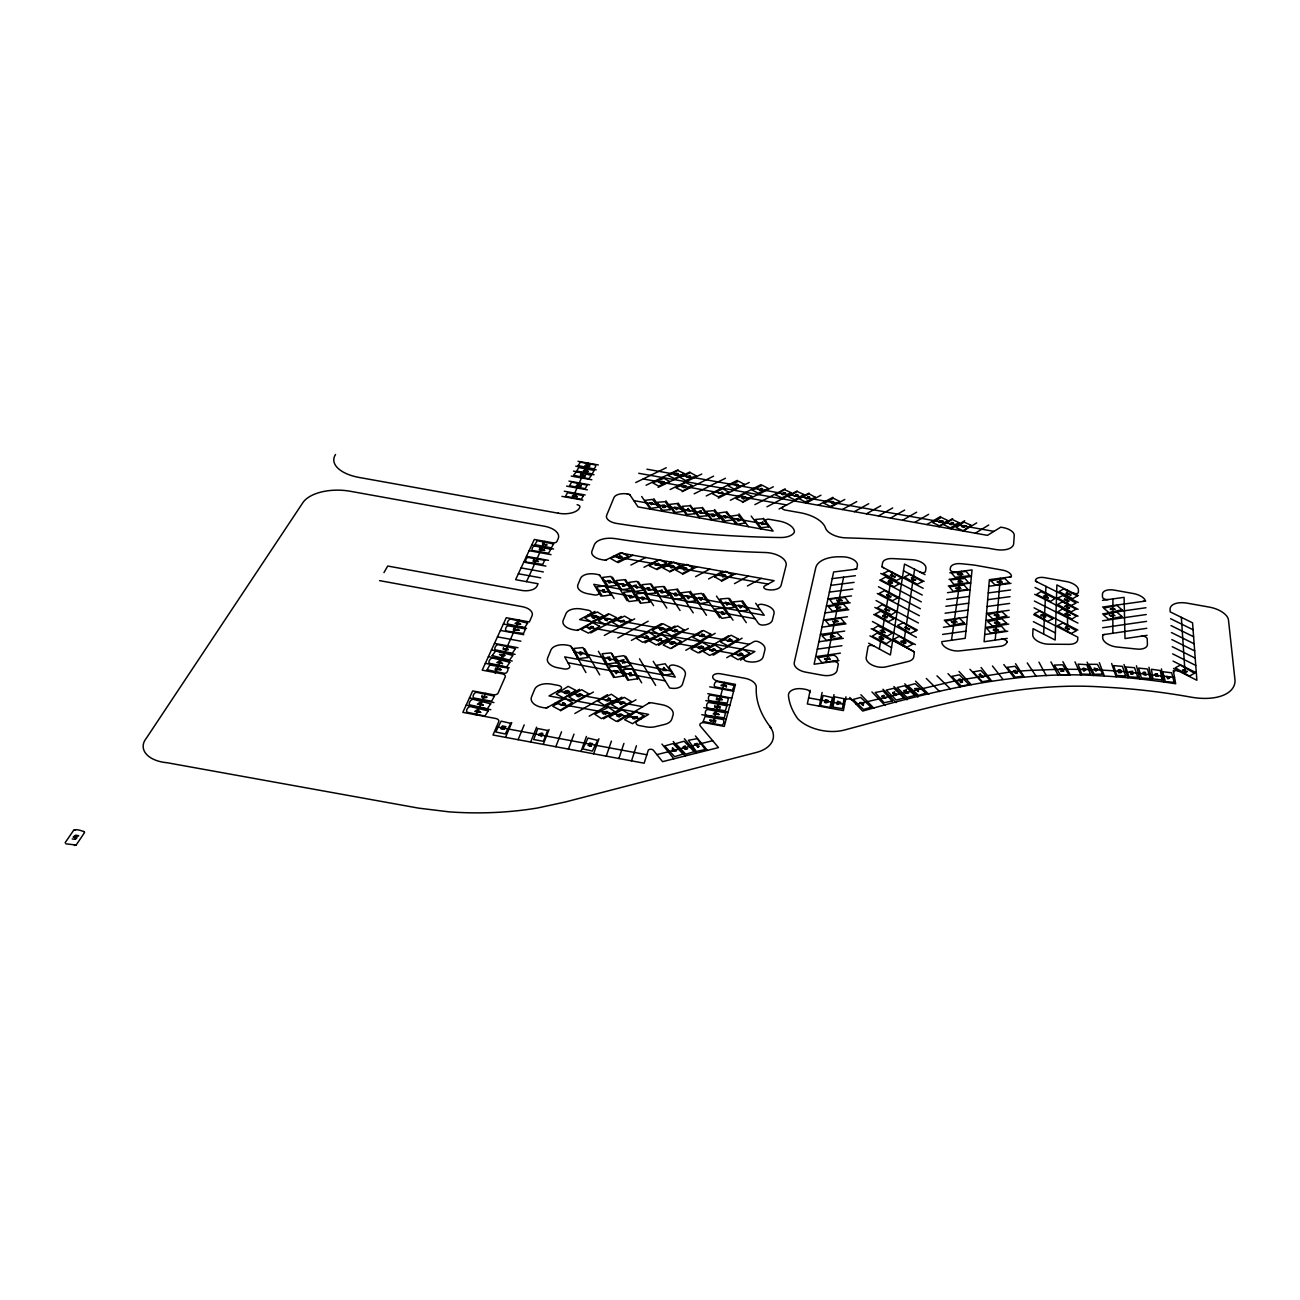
<?xml version="1.0" encoding="UTF-8"?>
<svg xmlns="http://www.w3.org/2000/svg" width="1300" height="1300" viewBox="0 0 1300 1300"><rect width="100%" height="100%" fill="white"/><g stroke="black" fill="none" stroke-linecap="round" stroke-linejoin="round"><path stroke-width="1.5" d="M764.059 524.046L761.8 524.55M1112.849 633.279L1112.93 598.894M724.717 613.925L722.183 614.477M625.219 585.666L622.635 586.121M722.199 699.514L720.769 698.36L721.273 699.059M632.775 597.464L630.142 597.903M624.52 620.604L623.204 620.084M580.694 485.42L581.409 485.582M519.122 630.094L517.822 629.07M1043.624 634.108L1045.964 586.381M1156.464 675.48L1156.626 674.911A12.87 6.776 15.6 0 1 1157.634 674.196L1154.936 674.131M721.809 685.847C717.957 684.97 728.195 683.524 726.245 687.212M1155.44 675.642L1157.13 674.196L1155.668 673.985M827.06 702.163L826.345 700.96M995.215 640.136L1000.22 578.256M665.226 506.058L665.113 507.39L662.919 507.569M546.65 544.31L547.089 545.009L545.626 545.171M727.35 517.221L725.514 516.847A11.651 5.915 7.8 0 1 725.79 515.84L723.401 515.759L723.759 516.506M675.87 595.514L677.398 595.254M828.165 700.472L825.142 699.936L826.898 700.229M709.832 720.249L711.165 721.533L710.726 720.753M501.069 669.727L499.915 668.541M717.503 699.286L722.036 699.887M951.47 640.283L961.399 571.285M903.305 645.921L914.615 569.254M906.279 690.089L906.197 690.544A13.098 7.394 11.8 0 0 906.133 691.844L908.635 692.884L906.084 693.16M879.32 648.976L892.288 572.276M717.454 705.965L715.049 706.924M845.943 696.8L843.408 710.596L807.332 703.966L810.209 690.235M831.366 708.386L834.015 694.606M826.345 662.48L843.619 577.086M819.341 706.176L822.12 692.429M649.74 503.198L651.284 503.035M889.59 610.074L889.346 611.163L885.316 609.375M1070.696 595.254L1070.924 594.23M663.796 592.361L661.164 592.767M714.594 720.688L709.962 720.005M715.341 722.296L715.796 720.379L714.236 719.891M537.729 560.966L538.541 561.372M502.401 728.52L503.067 727.773A14.056 8.482 3.3 0 1 504.806 727.041L505.716 726.684M1063.644 670.995L1061.694 670.183A12.821 6.89 14.2 0 1 1062.197 669.224L1062.474 668.72M712.839 724.262L724.36 682.354M589.81 743.6L590.281 745.03M611.569 582.221L609.651 581.669A12.431 6.711 5.8 0 1 610.171 580.694L607.587 580.531L607.815 581.376M964.064 527.085L962.877 525.883M1133.389 672.587L1132.934 674.05L1130.496 673.855L1132.755 673.465M534.186 561.064L538.298 561.665M1069.64 607.344L1069.315 608.351L1065.48 606.418M1121.234 671.255L1120.779 672.717L1118.341 672.523L1120.6 672.133M763.913 524.014L762.401 524.111M677.479 595.433L674.863 595.725M514.508 629.801L518.944 630.386M513.89 628.355L513.321 630.094L514.832 630.419M631.524 760.858L636.431 745.745M618.881 758.501L623.919 743.421M606.255 756.145L611.423 741.081M593.629 753.789L598.942 738.758M588.169 745.485L591.37 746.119L589.517 745.875M581.019 751.433L586.446 736.45M568.409 749.092L573.983 734.126M541.158 733.558L540.637 734.971L538.866 734.646M625.056 585.504L623.399 585.65M650.796 589.729L648.928 589.062A12.447 6.744 6.6 0 1 649.512 588.12L646.929 587.876L647.091 588.721M486.541 696.849C489.369 697.19 480.22 699.53 482.056 695.37M632.564 597.415L630.727 596.684A12.545 6.841 6.2 0 1 631.329 595.709L628.729 595.481L628.891 596.326M724.587 613.909L723.044 614.136M555.815 746.736L561.519 731.803M1158.414 676.049L1155.619 675.967M577.346 485.469L581.067 486.184M543.238 744.396L549.071 729.495M530.66 742.04L536.624 727.171M496.324 669.354L500.971 669.906M518.099 739.7L524.192 724.864M539.24 549.916L539.809 548.551M505.538 737.36L511.761 722.54M894.806 577.168L895.229 576.176M1064.196 599.934L1064.619 598.959M495.235 673.416L519.09 620.067M572.406 498.257L588.169 463.141M476.06 714.821L485.696 693.339M526.549 581.653L544.911 541.369M585.942 465.53L589.582 466.294M501.101 728.488L504.205 727.009L502.824 726.716M1144.634 674.619L1146.194 674.668M909.139 629.72L909.708 628.68M480.366 702.991L479.814 703.983L482.089 704.486M623.854 659.88L623.594 660.303A13.162 7.54 6.1 0 0 623.025 661.538L625.235 662.691L622.57 662.886M880.929 638.398L883.334 638.609M383.955 572.617L387.725 566.036L521.511 590.395A12.87 6.971 4.1 0 0 537.046 585.991L538.054 583.749L515.613 579.67L534.316 539.467L552.435 542.734A3.721 1.95 4.7 0 0 556.871 541.531L558.188 538.606A18.558 9.669 4.5 0 0 544.359 526.224L350.252 491.27A37.749 19.142 1.3 0 0 302.884 502.645L146.331 738.238A30.371 17.81 -3.8 0 0 167.001 762.71L418.454 808.113L448.923 811.834A224.299 129.789 2.6 0 0 537.778 807.95L565.663 801.905L756.308 752.456A34.84 20.767 8.4 0 0 769.616 726.115L771.03 727.919A135.102 77.35 11.3 0 1 756.291 687.375A13.471 7.768 8.3 0 0 744.884 678.259L720.363 673.758A6.711 3.851 7.8 0 0 712.725 676.293A6.711 3.851 7.8 0 0 718.266 681.233L735.459 684.385L724.262 726.391L704.649 722.751A4.176 2.486 7.6 0 0 700.602 723.434A4.176 2.486 7.6 0 0 700.342 726.05L718.494 747.581L662.561 761.654L653.494 750.376A2.844 1.739 6.4 0 0 650.569 749.255A2.844 1.739 6.4 0 0 648.196 750.474L644.166 763.214L492.993 735.02L498.729 721.679A4.274 2.551 3 0 0 495.641 718.461L462.832 712.367L472.664 690.934L492.993 694.688A4.192 2.454 3.1 0 0 498.095 693.095L505.229 676.861A4.144 2.405 3.3 0 0 502.223 673.839L482.202 670.15L506.253 617.727L529.36 621.952L531.992 615.94A13.179 7.28 3.9 0 0 522.324 606.694L379.567 580.629M711.084 514.459L713.31 513.939M661.976 505.44L664.332 504.936M84.581 832.536L76.245 844.903M65.114 842.758L73.547 830.424C76.326 827.824 86.889 833.072 83.866 831.48M502.19 656.451L502.743 655.541L500.565 655.021M581.474 475.296L585.13 476.157M581.181 474.142L580.369 475.426L581.604 475.865M684.889 748.654L682.955 747.126L685.344 746.005M663.666 592.329L662.188 592.54M1070.079 615.241L1069.543 614.705M762.872 522.145L762.564 522.567A11.668 5.931 8.4 0 0 762.092 523.413L762.255 523.949M606.092 618.621L609.96 618.995M1146.21 674.863L1143.464 674.554M730.697 641.111L728 641.339M647.091 637.91L643.24 637.293M622.976 621.79L619.222 621.238M723.694 686.173L726.261 685.896M73.596 830.359L75.368 829.855M484.461 696.394L481.91 696.767M501.621 726.798L502.466 725.92L505.749 726.635M1187.306 671.434L1186.136 672.116L1183.764 670.247M544.765 544.001L542.766 544.375M883.529 697.613L881.741 696.183L884.016 695.321M1158.17 676.049L1156.626 675.789M505.749 648.619L503.376 648.976M714.87 705.477C713.017 709.183 720.622 706.062 718.949 707.85L719.989 708.24L720.233 706.696L717.503 705.673M504.384 729.089L501.085 728.894M1069.331 629.021L1067.901 629.541M672.441 644.101L671.385 642.558M629.85 675.155L628.664 673.546L631.329 672.88M760.126 489.743L760.451 488.914M1015.089 672.457L1013.383 671.06L1015.609 670.361M703.04 635.212L702.244 635.538A12.74 7.069 7.3 0 1 700.212 635.7L699.205 635.765L702.829 636.626M713.749 649.789L712.806 650.081M685.717 748.02L683.589 747.175M500.077 669.467L497.965 669.273A13.406 7.703 3.5 0 1 496.6 668.314L495.901 667.794L495.073 669.614L496.567 670.069M722.264 613.795L720.704 612.528L723.011 611.747M884.406 609.44L885.804 608.367M1066.097 613.762L1069.835 615.404M700.424 648.489L699.416 646.847M685.116 487.354L683.784 487.598M542.587 543.156L542.62 544.651L545.074 544.749M486.379 697.044L485.501 697.222M674.992 595.124L673.676 593.775L676.081 593.141M797.176 496.243L793.91 495.804M676 630.5L675.041 630.776A12.724 7.053 6.8 0 1 673.01 630.776L671.986 630.76L675.431 631.865M710.872 720.541L712.985 720.753A13.65 8.125 7.6 0 1 714.48 721.744M721.029 699.4L719.144 699.205A13.309 7.735 8 0 1 717.519 698.246L716.722 697.742L716.365 699.628L717.941 699.952M603.281 591.663L601.997 590.298L604.451 589.664M978.932 674.928L980.119 674.099M73.19 836.989L75.757 835.153L78.731 835.721L74.701 836.29L77.041 837.671L75.384 839.296L75.644 837.964L73.564 837.054M1065.886 593.418L1067.235 592.475M648.375 637.163L646.23 635.83M635.619 716.722L634.173 717.73L632.791 716.983M721.516 493.448L718.283 492.944M661.261 592.117L660.124 590.72L662.561 590.168M940.745 522.372L939.673 521.024M518.082 629.899L516.214 629.785A13 7.247 3.9 0 1 514.686 628.842L513.971 628.371M590.038 628.599L593.109 626.746M589.989 743.389L591.695 743.844M761.247 489.824L759.639 489.889M620.717 557.034L619.759 557.278A12.139 6.386 5.8 0 1 617.906 557.294L616.915 557.294L620.116 558.188M697.938 747.273L699.303 746.233M1064.554 606.401L1066.016 605.475M588.396 745.225L589.404 743.242L592.556 743.584M951.145 524.192L953.371 522.827M704.161 635.505L700.7 635.879L701.903 636.496M591.224 626.892L589.128 628.128M951.746 522.892L950.3 523.786M975.309 533.195L988.731 525.021M506.009 649.561L503.311 649.35L503.474 647.611M963.17 531.034L976.69 522.892M507.52 649.301L506.675 649.415M740.48 660.156L754.878 651.528L579.621 619.58L594.994 611.406M951.048 528.889L964.665 520.747M726.749 657.719L753.577 641.778A3.916 2.194 8.4 0 1 758.534 641.761A13.098 7.345 8.4 0 1 764.92 649.837L763.165 656.793A13.162 7.41 8.3 0 1 748.329 661.668L747.289 661.472A3.965 2.242 8.3 0 1 744.185 659.75A3.965 2.242 8.3 0 1 744.819 657.572M617.711 721.614L649.935 702.488M901.94 641.534C901.81 641.859 906.88 645.109 905.759 642.135M658.288 640.51L661.586 638.771M938.925 526.727L952.64 518.619M890.191 575.299L891.751 574.389M603.541 718.835L635.992 699.758M713.131 655.233L742.105 638.17M783.071 494.276L785.428 492.927M926.819 524.566L940.631 516.474M884.358 697.125L882.391 696.329M699.465 652.762L728.634 635.749M589.192 716.17L621.806 697.174M914.712 522.421L928.623 514.345M574.892 713.489L607.539 694.655M685.815 650.293L715.179 633.327M902.623 520.26L916.63 512.216M783.786 493.009L782.226 493.902M672.165 647.839L701.74 630.923M560.495 710.808L593.369 692.071M890.533 518.115L904.638 510.087M1044.648 616.558L1042.763 614.949M546.26 708.175L579.524 689.325M658.531 645.385L688.301 628.501M878.459 515.97L892.661 507.959M645.011 642.866L674.976 626.031M866.401 513.825L880.685 505.83M631.394 640.413L661.602 623.61M700.229 512.688L698.994 511.534L701.269 511.014M854.344 511.664L868.725 503.701M1067.69 601.867L1069.25 601.006M741.975 497.738L745.062 497.461L744.136 497.023M743.064 497.933L743.827 497.689A11.489 5.769 7.9 0 1 745.517 497.608L746.395 497.575M617.841 637.942L648.196 621.189M747.419 585.991L761.264 578.37M842.286 509.535L856.765 501.589M604.354 635.424L634.709 618.832M830.245 507.39L844.821 499.46M734.451 583.651L748.394 576.046M590.736 632.938L621.335 616.428M721.5 581.311L735.524 573.722M672.929 566.085L670.378 566.166M818.22 505.245L832.877 497.331M577.298 630.484L608.238 613.876M708.549 578.971L722.67 571.415M659.669 638.82L657.41 640.006M1111.89 608.238L1115.286 609.342M806.195 503.1L820.95 495.219M504.189 729.056L502.418 728.764M695.614 576.631L709.816 569.091M779.074 508.966L809.023 493.106M766.967 506.805L797.111 490.977M682.695 574.291L696.979 566.767M754.878 504.644L785.216 488.865M669.776 571.951L684.158 564.46M904.508 627.559L906.263 626.649M656.874 569.628L671.336 562.153M742.446 502.434L757.835 494.504M758.176 494.552L773.321 486.753M643.971 567.288L658.531 559.845M638.284 587.47L636.854 588.201L635.017 585.845M730.356 500.273L761.085 484.575M630.89 565.061L645.726 557.521M678.34 474.37L675.22 474.598L676.179 475.069M718.299 498.128L749.206 482.479M537.452 561.226L535.73 561.031A12.318 6.532 4.5 0 1 534.316 560.202M706.241 495.966L737.327 480.366M618.036 562.673L632.905 555.214M605.329 560.316L620.165 552.923L774.15 580.694L764.628 585.991A3.754 1.999 8.5 0 0 764.026 587.941A3.754 1.999 8.5 0 0 766.984 589.534L767.179 589.566A12.464 6.646 8.5 0 0 781.121 585.293L786.077 565.597A18.395 9.636 8.4 0 0 765.375 552.516A519.48 219.245 6.9 0 1 615.29 538.639A18.541 9.734 5.7 0 0 594.295 544.911L591.971 551.07A12.431 6.565 5.6 0 0 601.429 559.585L603.265 559.926A3.737 1.982 5.5 0 0 606.775 559.585M694.184 493.821L725.465 478.254M839.638 607.474L838.37 607.571A12.301 6.581 9.8 0 1 836.42 607.165L835.445 606.954L838.061 608.481M1015.885 672.067L1013.984 671.19M682.142 491.676L713.602 476.141M670.117 489.531L701.756 474.045M714.837 650.146L711.246 650.309L712.319 650.975M723.092 613.405L721.37 612.658M658.092 487.386L689.926 471.949M646.067 485.241L678.096 469.836M635.733 482.544L666.266 467.74M806.894 498.469L809.624 497.234M689.341 476.32L688.496 476.531A11.277 5.541 6.9 0 1 686.692 476.499L685.799 476.483L688.854 477.392M995.54 622.602L996.807 622.489M827.84 700.846L827.97 702.211L826.767 702.569M677.056 630.874L673.465 630.971L674.505 631.654M806.195 498.014L807.918 497.234M883.334 639.161L882.472 639.275M738.546 519.87L736.824 519.236M621.758 557.342L618.345 557.472L619.288 558.041M737.62 484.608L735.231 484.575M609.7 660.433L611.39 659.701M661.261 482.918L660.79 481.634M604.224 591.273L602.631 590.492M1143.756 673.904L1142.976 672.457L1145.641 672.409M675.935 594.75L674.245 593.905M994.354 629.688L995.719 629.639A12.496 6.662 12.6 0 1 997.571 630.11L998.546 630.37L996.011 628.761M690.267 476.629L687.115 476.661L687.96 477.165M683.719 746.541L685.035 746.558M700.164 648.602L697.808 647.855M890.663 581.766L888.55 581.636M887.039 594.815L887.965 594.75M888.469 581.067L889.33 580.97M883.074 615.55L883.659 615.485M580.434 485.696L578.809 485.485A11.537 5.753 5.4 0 1 577.525 484.705L576.29 485.664L577.606 486.038M879.661 637.455L880.62 637.536M743.161 496.827L746.444 497.543M701.122 512.395L699.595 511.68M672.133 644.247L673.692 643.663L672.344 642.216M1065.594 627.283L1066.52 627.234M701.675 634.27L704.324 634.725M677.072 475.231L673.855 474.516M889.184 595.595L887.071 595.367M885.235 616.379L883.057 616.102M605.247 619.369L606.044 618.995M904.67 691.194L905.856 690.885L905.986 693.079M588.965 465.823L587.308 465.562A11.343 5.558 5.5 0 1 586.17 464.815L584.886 465.709L586.137 466.082M671.011 642.379L673.449 641.664L675.496 642.688L672.815 642.086M584.496 475.686L582.855 475.361A11.44 5.655 5.4 0 1 581.799 474.581L581.262 474.159M958.929 679.494L958.913 680.908L961.87 681.184M1067.771 628.144L1065.61 627.835M648.164 637.244L647.205 637.536M893.327 693.16L894.839 691.99L892.742 692.575L893.49 694.33M882.765 639.779L883.675 638.398L881.351 637.617M564.947 691.242L567.613 690.511L569.644 691.649L568.62 691.925C566.101 689.471 568.474 695.11 564.947 693.371M906.23 690.04L903.63 690.739L904.231 691.665M893.766 694.249L896.74 694.558M1187.062 671.564L1185.259 670.8A12.773 6.614 15.9 0 1 1184.56 669.63L1182.48 670.053L1183.553 670.865M731.477 640.331L730.779 640.705M959.173 679.136L960.456 679.104M962.52 525.72L966.436 526.077L964.031 525.525M624.016 621.043L623.122 621.335M890.435 596.554L889.574 596.44M676.13 473.379L678.291 473.622M1069.234 614.851L1067.625 614.234M856.229 704.291L956.443 680.582L1009.873 672.035A378.332 228.54 18.7 0 1 1028.674 670.475L1054.966 669.435A535.291 334.523 21.5 0 1 1098.11 669.955L1101.994 670.134A483.243 298.009 20.7 0 1 1123.444 671.564L1174.534 677.462M656.89 754.617L712.676 740.691M1041.479 615.339L1043.25 616.102A12.285 6.402 13 0 1 1043.803 617.142L1045.899 616.753L1044.908 615.989M629.574 673.156L630.516 673.238M699.156 646.717L701.675 646.1L703.641 647.205L700.992 646.49M981.565 677.381L983.807 677.008M893.474 693.501L897.016 694.135L895.05 695.63M962 681.525L960.44 682.597L962.553 682.11L961.886 680.404M577.899 694.476L580.661 693.842L582.595 695.045L579.345 694.379L580.466 695.89L579.004 696.719L576.306 695.695M618.247 714.594L621.026 713.976L622.976 715.227L619.694 714.512L620.799 716.186L618.93 716.918L619.629 716.056L618.605 714.821M939.429 520.91L943.361 521.365L940.972 520.764M674.846 629.492L677.349 630.012M961.513 680.485L958.75 680.128M619.629 556.108L621.952 556.497M891.849 582.709L891.117 582.628M1119.267 669.581L1117.837 670.735L1120.697 671.84M621.676 660.855L623.106 660.611L622.408 662.724M694.492 743.974L697.239 743.405M995.702 615.566L998.303 616.054M889.102 580.499L888.111 581.766L890.37 582.497M741.439 655.346L738.855 655.85L736.97 654.68L737.977 654.501C740.659 657.491 737.587 651.609 741.861 653.51M828.913 658.401L824.541 659.019M729.316 639.015L731.981 639.876M882.554 695.695L883.756 695.809M1069.023 629.151L1068.243 629.038M1000.74 581.376L997.035 581.929L998.741 582.871M833.511 636.269L830.846 635.733M724.262 516.165L725.416 515.97L725.075 517.66M834.031 622.131L838.337 621.579L836.631 620.62M604.094 711.961L606.954 711.441L608.774 712.741L607.685 712.936C605.524 710.564 606.158 717.99 604.321 712.124M994.776 622.034L998.319 622.602L997.653 621.92M795.909 494.504L798.233 495.024M684.011 485.566L686.335 486.054M593.434 616.07L596.099 615.615L597.837 616.753L596.814 616.915C595.286 615.144 595.108 620.49 591.858 617.126M623.805 659.831L620.847 660.319L621.124 661.261M652.762 504.238L651.576 504.416L652.129 502.775M998.758 582.319L1001.423 581.913M826.28 659.49L829.481 659.051M608.4 581.019L609.733 580.824L608.969 582.692M883.854 614.997L882.651 616.249L884.91 617.094M1144.829 673.871L1143.513 672.75M633.977 585.504L636.496 585.114M836.615 621.124L833.641 621.497M721.597 612.056L722.361 612.105M1147.087 635.326L1125.004 638.576L1124.078 597.35L1102.481 600.34M737.035 518.733L738.108 518.846M602.924 589.924L603.736 589.989M1102.66 634.758L1146.811 628.306M621.92 584.22L623.317 584.058L622.424 585.91M629.476 595.985L630.874 595.839L629.964 597.707M888.826 596.31L886.616 595.449L887.786 594.262M840.239 608.075L836.745 607.425L837.298 608.091M1007.256 638.398L984.084 641.729L989.381 579.67L1011.432 576.794M1102.628 627.721L1146.535 621.384M674.586 593.401L675.74 593.564M959.53 587.762L955.5 588.169L957.076 589.16M701.756 634.351L703.056 634.628M984.701 634.546L1007.744 631.264M941.72 641.664L965.217 638.316L972.042 569.936L949.829 572.78M1102.595 620.766L1146.259 614.526M838.987 660.66L814.109 664.235L833.625 571.984L856.684 569.108M985.855 627.347L1008.767 624.114M942.565 634.433L965.932 631.15M1102.562 613.876L1145.999 607.734M815.717 656.663L840.434 653.153M647.676 588.38L649.058 588.234L648.164 590.07M661.034 590.379L661.863 590.476M818.87 641.745L843.294 638.365M986.44 620.295L1009.239 617.126M943.41 627.283L966.631 624.049M1102.514 607.067L1145.722 601.023M817.294 649.155L841.88 645.71M820.414 634.416L844.708 631.085M986.505 613.405L1009.158 610.285M944.239 620.214L967.346 617.029M821.941 627.169L846.089 623.886M987.09 606.515L1009.629 603.444M945.068 613.21L968.029 610.074M946.693 599.446L969.394 596.408M823.469 620.003L847.47 616.785M987.675 599.69L1010.084 596.668M945.88 606.288L968.727 603.2M660.514 481.471L664.43 482.105L662.188 481.406M988.812 586.267L1010.994 583.342M947.489 592.67L970.076 589.68M824.964 612.918L848.819 609.749M988.244 592.946L1010.539 589.972M1014.195 670.637L1015.349 670.816M827.905 598.975L851.5 595.904M948.269 585.959L970.742 583.034M826.442 605.914L850.167 602.794M829.367 592.117L852.816 589.111M949.049 579.329L971.392 576.452M837.947 601.039L842.286 600.681M830.798 585.341L854.116 582.367M608.189 698.181C614.185 698.376 606.742 702.78 605.085 699.79M832.211 578.63L855.416 575.705M1118.618 669.776L1120.6 669.858M957.158 588.624L960.066 588.347M1067.43 628.859L1065.188 627.916L1066.325 626.746M712.286 516.133L714.106 515.938M760.988 522.795L762.19 522.681L761.491 524.306M713.148 651.121L709.67 650.13L710.775 650.13A12.854 7.215 7.5 0 0 712.741 650.114M713.976 515.109L711.539 514.702M607.197 657.312L609.976 657.02M993.704 629.07L997.246 629.85L996.71 629.168M676.211 473.444L677.251 473.606M840.661 600.178L837.59 600.421M762.84 522.096L760.403 523.087M714.09 515.661L711.116 514.962M961.204 581.279L958.717 580.596M1060.41 669.386L1061.759 669.321L1061.044 671.206M662.984 507.065L664.852 506.919M660.904 483.096L662.545 482.674L661.733 481.471M664.95 506.09L662.399 505.586M619.678 556.189L620.815 556.449M674.911 629.574L676.114 629.899M729.365 639.08L730.649 639.405M664.869 506.642L662.009 505.976M963.625 527.394L965.023 526.825L963.641 525.622M1062.441 668.671L1059.597 668.817L1059.841 669.711M684.06 485.615L685.1 485.81M795.957 494.552L797.014 494.764M683.508 487.435L681.915 486.915M940.404 522.47L941.85 522.064L940.566 520.845M700.749 510.965L699.952 511.192L700.96 511.371M1110.736 608.595L1111.695 608.774M673.904 474.484L674.798 474.468A11.277 5.525 6.7 0 0 676.488 474.402M608.238 698.262L609.489 698.669M646.181 635.911L647.367 636.269M631.296 674.472L629.314 673.774M1143.967 672.311L1145.154 672.734M955.208 622.895L952.494 622.798L951.21 621.481L952.25 621.53C952.64 623.886 954.59 618.654 957.076 622.229M1113.304 616.509L1109.29 615.128L1111.484 616.265M826.264 702.617L825.256 702.081M662.577 591.597L660.709 590.899M759.46 489.872L758.062 489.352M737.734 520.195L736.239 519.139L738.303 518.456M1120.925 671.222L1118.244 670.166M1132.95 672.555L1130.447 671.596M996.889 621.579L999.749 623.041M1132.852 673.173L1129.862 671.629L1132.739 671.19M960.879 575.201L958.214 574.892L957.271 573.625L958.279 573.755C958.409 575.884 960.96 571.399 962.877 574.681M539.955 549.64L544.554 550.42M825.874 702.747L824.541 702.358M563.469 692.526L566.117 693.192L565.305 691.454M543.465 549.64L540.183 549.071M961.626 526.63L963.04 527.166M74.409 845.487L76.147 845.016L65.829 843.83M74.376 839.199L72.199 838.923M578.012 461.321L598.341 464.945M638.739 473.298L987.447 535.356L1000.789 527.166L1003.145 527.589A11.732 5.769 11.9 0 1 1014.244 535.405L1013.691 543.579A18.021 8.921 11.9 0 1 995.215 549.445L988.016 548.161A1596.449 1263.941 37.8 0 0 846.072 537.875A17.761 8.97 9.5 0 1 825.516 528.028A29.705 15.096 8.8 0 0 800.183 512.72L785.184 510.055A3.51 1.755 8.5 0 1 782.405 508.641A3.51 1.755 8.5 0 1 782.909 506.935M575.77 466.196L596.196 469.836M573.511 471.12L594.019 474.776M571.236 476.093L591.825 479.765M568.945 481.098L589.615 484.786M566.621 486.135L587.389 489.856M633.766 500.598L768.235 524.631M564.281 491.238L585.146 494.975M561.925 496.372L582.887 500.126M613.194 556.384L768.089 584.074M646.945 469.202L993.931 531.375M558.529 513.256L359.158 477.457A36.091 17.648 2.1 0 1 335.546 454.48M531.733 545.041L553.556 548.99M529.1 550.68L551.021 554.645M587.892 615.192L749.369 644.28M643.224 478.969L786.663 504.952M526.451 556.367L548.486 560.365M523.786 562.104L545.919 566.117M521.089 567.905L543.319 571.935M518.359 573.755L540.702 577.817M597.22 590.005L755.186 618.784M584.496 626.616L747.094 656.207M554.938 703.251L641.128 718.867M503.36 624.049L526.565 628.306M500.419 630.435L523.754 634.709M497.461 636.886L520.894 641.192M808.616 697.856L844.529 704.454M494.471 643.403L518.017 647.741M709.719 686.822L733.639 691.21M491.449 650L515.125 654.355M707.769 693.68L731.803 698.1M488.394 656.646L512.184 661.017M557.765 691.031L642.85 706.696M603.135 580.694L760.37 609.863M567.954 662.756L665.259 680.859M705.786 700.619L729.95 705.071M485.323 663.358L509.226 667.761M703.788 707.622L728.065 712.108M701.773 714.691L726.18 719.209M469.43 698.003L493.935 702.553M466.148 705.136L490.782 709.719M496.519 726.798L646.831 754.764M562.981 703.901L562.136 705.299L560.836 704.633M607.1 619.58L607.701 618.361L609.001 618.865M574.145 651.82L671.531 671.125M939.835 522.356L938.47 521.836M783.477 492.473L785.346 492.879M593.011 626.697L591.077 626.372M999.667 623.058L998.693 622.846A12.431 6.597 12.6 0 0 996.807 622.472M951.47 522.438L953.274 522.779M622.131 620.734L620.587 622.05M660.53 482.934L659.133 482.316M699.238 648.668L701.659 648.245L700.505 646.62M593.174 617.955L594.604 617.516L593.759 616.265M534.479 561.697L533.065 561.324L533.553 559.764L534.3 560.202M661.489 638.722L659.587 638.3M807.706 496.681L809.526 497.185M646.262 636.903L645.369 638.072L644.166 637.471M577.72 696.589L579.264 696.053L578.159 694.622M608.286 699.351L607.214 700.651L606.044 699.985M603.753 714.122L602.322 713.05M671.336 644.183L669.793 643.581M589.046 465.238L589.94 465.725M741.52 653.575L740.106 653.803L741.195 655.2M738.644 520.601L740.025 520.341L737.75 520.845M890.874 583.164L892.434 583.082L892.271 582.043M1114.1 608.53L1112.491 609.261M1042.73 614.933L1040.861 614.867L1041.154 615.989M961.805 573.82L960.505 573.934L960.749 575.039M885.641 617.256L886.876 616.753M701.074 513.11L702.471 513.126L700.05 513.24M741.358 653.494L742.918 654.322M1066.764 593.401L1070.631 595.303M761.345 488.394L762.548 488.702M888.615 610.204L885.901 608.952M889.362 597.009L890.939 596.96L890.906 595.952M1070.03 594.344L1067.316 593.011M781.349 493.902L783.12 494.829M891.085 575.299L894.741 577.216M955.906 621.351L954.557 621.416L955.029 622.733M651.869 502.564L649.61 503.181M604.191 592.053L605.816 591.825L603.135 592.247M618.117 716.576L616.639 715.829M949.179 523.754L951.242 524.761M1170.601 618.702L1193.075 629.753M1171.007 625.576L1193.611 636.74M1171.414 632.548L1194.131 643.793M1171.82 639.567L1194.684 650.926M1078.35 595.611L1056.884 584.935L1055.161 640.039L1033.029 628.664L1032.736 634.741A12.74 6.711 13.4 0 0 1049.214 644.199L1068.486 644.345A12.724 6.679 13.7 0 0 1077.749 639.421L1077.781 637.163L1033.711 614.705M1172.243 646.685L1195.22 658.141M1035.336 581.067L1078.253 602.517M1068.746 607.441L1066.049 606.011M1172.649 653.867L1195.773 665.438M1035.028 587.454L1056.461 598.211M1056.461 598.406L1078.171 609.31M1068.34 600.974L1064.684 598.926M1173.071 661.131L1196.325 672.815M1034.703 594.311L1078.074 616.151M1114.019 614.981L1115.01 615.859M1173.51 668.476L1196.878 680.274L1192.555 622.83L1170.195 611.894L1170.065 609.57A18.655 9.295 15.1 0 1 1187.517 603.216L1209.422 607.133A18.72 9.295 15.4 0 1 1228.484 620.003L1235 680.144A47.32 24.586 15.8 0 1 1191.499 697.222A502.011 314.145 21.4 0 0 1104.009 687.115C1015.072 680.794 928.818 707.525 843.976 730.145A34.06 19.776 10.1 0 1 797.761 718.754A102.603 58.711 11.3 0 1 788.466 695.549A13.504 7.8 9.5 0 1 803.481 689L806.244 689.52A4.03 2.324 9.6 0 1 809.738 692.51M1034.378 601.039L1077.976 623.09M894.27 576.258L891.751 574.925M1034.036 607.831L1077.879 630.077M725.351 517.871L727.512 517.238M1033.37 621.644L1055.389 632.921M925.064 574.633L904.508 564.07L890.386 654.989L868.66 643.191M903.467 570.765L924.138 581.425M881.888 566.881L923.179 588.299M880.75 573.43L922.252 595.043M879.596 580.06L921.326 601.867M878.443 586.755L920.367 608.758M877.273 593.515L919.409 615.729M507.536 648.408L508.235 649.756L506.236 649.837M876.054 600.551L918.417 622.976M874.851 607.457L917.443 630.094M873.649 614.445L916.451 637.309M1065.106 599.869L1067.69 601.315M872.414 621.514L915.444 644.589M892.678 640.234L912.665 650.91A3.9 2.145 11.3 0 1 914.29 653.071L913.77 656.809A13 7.166 11.2 0 1 908.099 661.521L886.129 666.835A13.081 7.264 10.8 0 1 872.381 665.194A13.081 7.264 10.8 0 1 866.206 657.394L868.01 646.913A3.884 2.145 10.6 0 1 870.269 645.434A3.884 2.145 10.6 0 1 874.12 646.149M905.466 627.591L909.057 629.769M880.88 636.984L879.19 636.984L879.336 638.17M587.974 628.062L590.135 629.233M885.3 617.776L886.909 617.825L887.023 616.785M871.179 628.664L914.436 651.95M743.113 498.501L744.25 498.745L742.089 498.534M869.928 635.879L891.524 647.562M721.663 492.001L722.849 492.277M689.358 475.8L690.365 475.816M805.058 497.933L806.91 498.973M908.716 628.761L906.246 627.25M609.196 582.904L611.715 582.238M606.174 620.311L607.441 620.62L604.793 619.824M648.408 590.314L650.959 589.745M656.305 639.844L658.369 641.111M824.59 659.1L826.215 660.108M1065.967 614.364L1064.879 613.649L1066.747 613.113A12.236 6.289 13.6 0 0 1067.495 614.153M713.846 649.188L713.017 648.668L715.097 649.317M1015.82 672.799L1017.559 672.831L1015.089 673.189M840.791 599.641L842.237 600.616M995.508 623.171L996.45 623.529L994.386 622.944M630.776 675.48L632.613 675.317L629.736 675.74M883.594 698.36L886.096 697.905L884.227 697.824M839.784 606.97L840.856 607.181M1111.337 609.668L1110.135 609.131M685.734 748.816L687.635 748.572L685.003 749.385M729.056 639.957L729.089 641.306L726.879 640.656M901.712 642.102L900.737 641.306L902.915 640.851A12.61 6.857 11.3 0 0 903.419 641.956L905.58 642.151M1061.206 671.369L1063.806 670.979M564.07 703.154L562.705 702.796L565.419 703.739L563.274 705.429L559.829 704.519M1113.044 616.281C1113.954 614.51 1111.305 613.421 1112.004 616.281M982.751 676.715L980.216 674.066M936.991 675.821L950.316 688.87M926.315 678.47L939.591 691.584M915.574 681.135L928.801 694.314M904.767 683.816L917.962 697.06M893.896 686.53L907.042 699.822M980.054 675.09L981.809 676.959M882.96 689.244L896.057 702.601M871.959 691.974L884.991 705.396M860.892 694.72L873.876 708.224M849.745 697.499L862.68 711.051C939.429 689.471 1018.404 670.378 1098.776 675.74A525.736 329.29 21.4 0 1 1175.688 683.767L1173.283 670.475M1001.049 580.872L1002.365 582.27M969.93 669.289L982.199 682.451M959.01 671.45L971.23 684.678M948.025 673.628L960.18 686.904M585.488 475.573L584.837 475.312M994.208 630.175L995.15 630.711L993.167 629.98M695.565 744.25L697.808 747.305M695.435 735.979L707.476 750.409M684.369 738.725L696.345 753.204M673.238 741.471L685.165 756.015M661.944 744.071L673.855 758.778M1003.795 664.544L1014.406 677.885M992.469 666.006L1002.999 679.38M981.077 667.469L991.542 680.908M959.822 587.308L960.944 588.738M651.398 503.132L651.576 503.669A11.635 5.883 6.2 0 1 651.186 504.53L653.299 503.913M698.214 746.102L696.735 744.055M763.392 518.245L773.11 531.082L638.008 506.902L629.558 494.341M751.173 516.067L760.793 528.872M738.969 513.89L748.475 526.663M832.666 621.108L833.788 622.619M726.781 511.712L736.158 524.469M829.205 657.865L830.375 659.474M714.594 509.535L723.856 522.259M637.163 587.242L636.041 585.699M702.423 507.358L711.571 520.065M690.251 505.18L699.286 517.871M755.674 603.249L764.221 615.274L593.775 584.317L600.957 596.164M678.096 503.019L687.017 515.661M742.625 600.876L758.387 623.366A3.851 2.113 8.5 0 0 762.84 625.072A12.805 7.02 8.4 0 0 772.379 620.149L774.02 613.567A12.74 6.939 8.4 0 0 763.262 604.581L762.255 604.403A3.802 2.064 8.4 0 0 758.729 604.825A3.802 2.064 8.4 0 0 758.241 606.856M665.941 500.841L674.749 513.467M729.544 598.471L746.314 622.651M653.803 498.68L662.496 511.274M716.479 596.082L733.021 620.197M641.68 496.503L650.244 509.08M703.43 593.678L719.745 617.744M690.381 591.289L706.485 615.306M1027.26 662.919L1036.181 676.39M677.349 588.884L693.225 612.869M1015.544 663.715L1024.368 677.219M664.381 586.576L680.03 610.496M651.365 584.188L666.819 608.091M638.381 581.831L653.608 605.654M625.446 579.524L640.347 603.151M612.414 577.151L627.136 600.714M836.696 600.015L837.639 601.494M653.234 661.294L669.614 687.944L670.719 688.139A10.156 5.883 6.8 0 0 682.467 684.271L685.279 675.074A13.455 7.735 6.8 0 0 674.44 665.226L673.952 665.129A4.014 2.308 6.8 0 0 670.166 665.633A4.014 2.308 6.8 0 0 669.5 667.875L675.253 677.089L564.671 656.874L569.595 665.697A4.761 2.73 4.6 0 1 568.604 668.346A4.761 2.73 4.6 0 1 564.054 668.931L557.83 667.794A13.536 7.751 4.6 0 1 547.658 657.914L550.94 650A13.455 7.654 4.6 0 1 566.962 645.109L568.165 645.336A4.696 2.665 4.7 0 1 571.594 647.286L578.256 659.376M599.528 574.827L614.087 598.504M639.519 658.824L655.655 685.409M625.771 656.256L641.68 682.825M612.056 653.738L627.705 680.225M598.374 651.267L613.681 677.528M584.61 648.749L599.722 674.911M570.992 646.246L585.91 672.555M623.204 585.39L623.171 584.903A12.447 6.727 6.1 0 1 623.756 583.944L621.189 583.716L621.351 584.561M1062.88 661.716L1070.388 675.188M1050.92 661.928L1058.33 675.415M1038.944 662.139L1046.24 675.659M608.205 657.719L609.57 660.449M610.236 659.392L609.342 657.605M1087.125 662.155L1093.251 675.594M1074.97 661.846L1080.983 675.285M544.131 549.25L544.586 550.355M1099.329 662.659L1104.366 676.033M1111.646 663.488L1116.131 676.812M1124.029 664.511L1127.945 677.788M1136.444 665.762L1139.807 678.974M1148.924 667.225L1151.735 680.371M1161.436 668.899L1163.695 681.964M1181.342 617.337L1185.161 674.359M714.35 515.06L714.447 516.425L712.303 516.425M1067.332 590.135L1067.609 631.979M883.529 567.742A3.656 1.885 10.4 0 1 882.066 565.841L882.57 562.916A12.139 6.256 10.5 0 1 892.661 558.577A1496.69 1178.515 36.1 0 1 912.324 559.731A12.139 6.24 10.8 0 1 925.925 568.327L925.519 571.334A3.656 1.885 11 0 1 923.471 572.634A3.656 1.885 11 0 1 919.847 571.951M832.731 661.57A3.949 2.21 10 0 1 836.631 662.253A3.949 2.21 10 0 1 838.24 664.495L837.119 670.296A13.211 7.442 9.8 0 1 822.624 675.269L805.659 672.149A13.195 7.442 9.5 0 1 794.267 662.464L815.734 567.808A30.68 16.055 9.7 0 1 839.865 556.79L843.034 556.839A12.171 6.321 9.7 0 1 857.383 565.516L856.895 568.051A3.656 1.901 9.8 0 1 854.831 569.351M627.835 494.032A11.879 5.996 6 0 0 613.941 497.656L606.661 515.288A12.057 6.175 5.8 0 0 616.509 523.413A494.715 208.357 6.9 0 0 780.341 537.517A17.875 9.116 8.5 0 0 794.398 532.09A17.907 9.149 8.4 0 0 779.009 521.04L769.551 519.35A3.559 1.804 8.3 0 0 766.269 519.691A3.559 1.804 8.3 0 0 765.83 521.462M1107.957 599.576A3.689 1.869 13.9 0 1 1104.318 598.942A3.689 1.869 13.9 0 1 1102.465 596.96L1102.449 594.279A12.301 6.175 14 0 1 1114.376 590.135L1133.535 593.564A12.318 6.175 14.3 0 1 1144.585 599.202A3.689 1.852 14.4 0 1 1143.236 601.38M955.451 572.049A3.64 1.869 11.4 0 1 951.844 571.431A3.64 1.869 11.4 0 1 950.219 569.481L950.381 567.986A12.123 6.191 11.6 0 1 961.139 563.712L971.636 564.785A36.774 18.948 11.9 0 1 976.658 565.5L1002.852 570.18A9.116 4.631 12.2 0 1 1011.303 575.315A3.64 1.852 12.3 0 1 1009.515 577.038M648.391 703.398A4.144 2.438 6.4 0 1 652.226 702.91L661.96 704.697A13.861 8.206 6.6 0 1 673.043 715.081L671.824 719.095A13.894 8.255 6.6 0 1 664.658 724.425L655.216 726.7A13.943 8.287 6.4 0 1 646.197 726.863L639.405 725.595A4.192 2.502 6.2 0 1 636.236 723.71A4.192 2.502 6.2 0 1 637.081 721.289L648.602 714.383L548.99 695.955L560.398 689.553A4.144 2.421 4.4 0 0 561.372 687.229A4.144 2.421 4.4 0 0 558.334 685.409L551.249 684.109A13.861 8.109 4.2 0 0 534.658 689.341L531.521 696.946A13.943 8.206 4.1 0 0 541.872 707.363L543.936 707.736A4.192 2.486 4.1 0 0 547.901 707.233M1072.906 592.914A3.672 1.869 13.4 0 0 1076.546 593.58A3.672 1.869 13.4 0 0 1078.399 592.264L1078.431 589.989A12.236 6.191 13.2 0 0 1066.585 581.587L1044.517 577.639A9.149 4.631 12.9 0 0 1035.645 579.67A3.656 1.852 12.8 0 0 1037.189 581.994M627.299 493.951A3.543 1.788 6 0 1 630.224 495.349M845.244 700.602A4.046 2.324 10.5 0 1 848.299 698.929A4.046 2.324 10.5 0 1 852.605 700.489M1173.608 672.295A3.916 2.047 15.7 0 1 1175.297 670.67A3.916 2.047 15.7 0 1 1179.246 671.369M577.102 504.709A3.608 1.836 5.1 0 1 579.898 506.935A17.843 9.068 4.9 0 1 558.106 513.191M590.233 613.941A3.9 2.161 5.2 0 0 591.11 611.878A3.9 2.161 5.2 0 0 588.201 610.22L581.506 609.001A13.081 7.247 5 0 0 566.004 613.567L563.192 620.36A13.146 7.312 4.9 0 0 573.154 629.72L575.104 630.077A3.965 2.21 4.9 0 0 578.825 629.655M598.715 592.459A3.851 2.096 5.3 0 1 597.967 594.49A3.851 2.096 5.3 0 1 594.295 594.913L587.681 593.71A12.773 6.922 5.3 0 1 577.899 584.789L580.564 578.37A12.707 6.857 5.3 0 1 595.579 574.113L597.431 574.438A3.802 2.047 5.4 0 1 600.226 575.965M1001.439 639.242A3.835 2.047 12.8 0 1 1005.225 639.909A3.835 2.047 12.8 0 1 1007.013 642.038L1007.045 641.469A12.789 6.841 12.6 0 1 999.196 646.425L959.952 650.861A12.87 6.955 12 0 1 941.85 642.883M1141.53 636.139A3.819 1.966 14.8 0 1 1145.267 636.789A3.819 1.966 14.8 0 1 1147.217 638.885L1147.429 644.247A12.756 6.581 14.7 0 1 1136.671 649.041L1117.236 647.043A12.74 6.614 14.4 0 1 1102.676 637.699L1102.676 635.895A3.819 1.982 14.3 0 1 1104.464 634.497M487.142 669.809L504.757 673.384C507.211 673.741 509.275 668.428 507.081 667.875L489.759 664.983L487.142 669.809M791.017 492.651L782.08 497.916L775.45 494.91L784.469 489.613L791.017 492.651M629.98 588.608L621.562 589.712L616.2 580.564L624.634 579.702L629.98 588.673M680.989 641.371L670.767 648.602L663.179 644.995L673.53 637.78L680.989 641.371M844.756 622.798L829.367 625.137L825.386 620.457L840.742 618.199L844.756 622.798M1052.821 618.784L1047.556 621.465L1034.361 613.681L1039.61 611.146L1052.821 618.784M1102.839 674.131L1094.259 674.294L1088.977 664.284L1097.444 664.349L1102.839 674.18M578.191 465.579L593.044 468.764C594.994 469.251 596.749 464.88 594.929 464.831L580.418 462.183L578.224 465.497M655.72 592.832L650.374 583.879L641.956 584.691L647.221 593.84L655.704 592.995M693.258 567.905L682.175 573.625L675.675 570.05L686.774 564.363L693.258 567.97M990.876 580.791L995.312 585.13L1009.206 582.806L1004.737 578.484L990.876 580.742M1121.884 616.395L1116.619 611.975L1103.489 614.819L1108.64 619.288L1121.851 616.558M492.18 655.574L509.47 660.059L512.947 655.46L495.723 650.991L492.196 655.509M714.594 576.842L721.126 580.531L732.111 574.827L725.595 571.236L714.594 576.794M969.784 575.721L955.142 577.314L951.389 572.91L966.079 571.431L969.784 575.721M1057.745 625.592L1071.119 633.457L1076.368 630.841L1063.01 622.96L1057.761 625.528M637.585 600.47L628.989 601.526L623.707 592.264L632.222 591.403L637.585 600.47M703.235 721.484L721.289 725.205C723.905 725.53 724.929 719.68 722.621 719.387L705.071 716.462L703.235 721.435M817.928 657.735L821.941 662.642L837.216 660.53C839.621 659.555 835.396 655.119 833.3 655.184L817.944 657.67M749.791 653.315L738.026 659.685L731.185 655.688L742.934 649.285L749.791 653.315M1057.842 598.016L1070.908 605.605L1076.059 603.119L1063.026 595.514L1057.875 597.919M768.398 488.524L758.079 493.204L752.066 489.986L762.385 485.274L768.398 488.573M863.314 702.91L863.298 704.567L861.949 703.332L863.314 702.91M863.606 702.829L863.184 705.559L859.836 702.471L863.606 702.829M1077.375 595.855L1072.76 598.666L1059.013 591.581L1063.628 588.9L1077.375 595.855M883.399 573.495L896.415 580.58L901.566 577.915L888.68 570.83L883.415 573.446M1090.538 674.359L1081.665 674.066L1078.041 664.137L1086.767 664.658L1090.538 674.359M637.699 678.779L628.68 680.062L623.139 669.614L632.125 668.655L637.699 678.844M658.71 507.195L651.056 508.349L644.784 500.402L652.372 499.411L658.71 507.244M751.952 496.421L742.852 501.784L736.174 498.729L745.387 493.366L751.952 496.47M1121.997 609.781L1108.868 612.592L1103.684 608.14L1116.911 605.41L1121.997 609.781M971.002 525.2L964.015 522.08L956.15 527.654L963.154 530.741L970.97 525.33M832.52 697.613L829.839 707.444L820.479 705.575L823.144 695.5L832.52 697.613M896.236 611.504L882.001 604.695L877.305 607.896L891.459 614.721L896.204 611.666M903.955 698.019L896.204 700.05L886.226 690.121L893.831 688.285L903.955 698.019M494.439 696.101L491.628 701.188L474.061 698.051C471.575 697.418 474.142 691.957 476.613 692.347L494.439 696.101M1023.327 676.033L1015.3 677.219L1007.11 667.322L1014.975 666.299L1023.327 676.033M694.964 513.727L687.066 514.475L682.224 506.317L690.137 505.781L694.964 513.727M897.682 597.903L892.352 600.73L879.271 593.32L884.617 590.622L897.682 597.903M968.695 582.839L953.875 584.35L950.202 579.93L964.974 578.484L968.695 582.839M668.151 638.528L656.321 644.946L649.431 641.062L661.375 634.595L668.151 638.528M922.496 581.587L917.231 584.285L904.377 576.989L909.642 574.421L922.496 581.587M670.117 509.616L662.122 510.348L657.41 502.255L665.324 501.686L670.117 509.665M668.525 595.497L663.423 586.479L654.956 587.21L659.977 596.408L668.492 595.66M744.559 484.429L734.11 489.076L728.146 485.777L738.611 481.195L744.559 484.477M914.761 695.5L906.994 697.45L897.179 687.521L904.784 685.75L914.761 695.5M666.266 562.933L656.289 569.221L649.317 565.955L659.311 559.634L666.266 562.933M631.361 701.594L618.735 708.841L611.634 704.649L624.26 697.369L631.361 701.594M649.626 602.209L640.997 603.168L635.992 593.856L644.54 593.092L649.626 602.274M841.506 637.325L826.589 640.494L821.974 635.765L836.956 632.71L841.506 637.39M721.776 649.122L709.784 655.428L703.024 651.414L715.016 645.076L721.776 649.188M544.619 560.251L542.783 564.411L526.727 562.201C524.55 562.023 526.045 557.131 528.239 557.472L544.619 560.251M683.02 511.404L675.399 512.509L669.24 504.449L676.861 503.555L683.02 511.404M710.71 634.14L700.196 641.03L692.9 637.39L703.446 630.467L710.71 634.14M643.776 715.617L632.564 723.678L624.683 719.761L636.025 711.636L643.776 715.617M643.337 590.151L635.164 591.516L628.648 582.449L636.837 581.311L643.337 590.151M629.184 714.058L616.33 721.403L609.212 717.113L622.066 709.751L629.184 714.058M728.796 492.131L718.25 496.844L712.205 493.594L722.849 488.849L728.796 492.18M893.847 618.784L888.322 621.676L875.176 614.023L880.701 611.227L893.847 618.784M692.071 485.55L682.727 490.896L676.163 487.939L685.587 482.544L692.071 485.55M728.471 698.149L727.22 703.137L709.784 700.814C707.688 700.928 707.899 694.899 710.596 695.094L728.471 698.149M588.754 693.875L576.095 701.106L568.929 696.995L581.701 689.699L588.754 693.875M738.335 638.983L727.691 645.759L720.444 641.956L731.12 635.212L738.335 639.031M708.012 602.387L699.822 603.639L693.42 594.392L701.61 593.385L708.012 602.452M631.134 619.938L619.174 626.178L612.446 622.359L624.504 616.086L631.134 619.938M630.679 665.47L621.985 667.046L615.241 656.955L623.935 655.639L630.679 665.47M912.633 644.247L906.977 647.205L893.669 639.226L899.34 636.35L912.633 644.296M525.574 628.859L523.51 633.49L506.594 631.101C504.433 631.085 505.846 625.528 508.332 625.836L525.574 628.924M616.216 662.837L607.181 663.975L602.128 653.754L611.146 652.876L616.216 662.837M695.435 600.795L687.212 602.046L680.859 592.816L689.065 591.809L695.419 600.86M1137.858 677.365L1128.953 676.812L1125.784 666.949L1134.559 667.712L1137.858 677.414M844.057 698.701L842.449 708.663L833.04 707.102L834.584 696.832L844.057 698.701M892.174 633.051L877.971 625.869L872.983 629.038L887.12 636.285L892.141 633.214M515.385 648.586L512.346 653.25L495.657 649.919C493.35 649.496 495.966 644.231 498.355 644.67L515.385 648.586M1125.686 676.033L1116.765 675.48L1113.661 665.616L1122.436 666.38L1125.686 676.033M594.1 470.356L592.312 473.882L576.745 471.104L578.679 467.545L594.1 470.405M968.955 684.515L961.269 686.221L951.795 676.374L959.416 674.814L968.955 684.515M726.895 705.721L725.4 710.742L707.996 708.256C705.608 707.931 706.42 702.244 708.955 702.504L726.895 705.721M891.459 640.315L886.454 643.614L872.17 636.236L877.191 633.051L891.459 640.315M1006.688 615.972L992.924 618.995L987.984 614.526L1001.715 611.536L1006.688 615.972M719.696 518.57L712.01 519.545L706.128 511.371L713.798 510.608L719.68 518.619M597.707 740.415L592.329 751.091L582.79 748.914L588.039 738.026L597.707 740.415M839.816 501.491L830.375 506.431L823.924 503.198L833.462 498.274L839.816 501.54M1068.909 674.635L1060.572 675.171L1054.3 665.096L1062.636 664.788L1068.909 674.635M694.233 751.66L685.766 754.195L675.756 743.616L684.076 741.211L694.233 751.66M734.451 685.555L732.258 690.3L715.26 686.887C713.05 686.66 714.626 681.021 717.129 681.476L734.451 685.555M1161.94 679.949L1152.921 678.892L1151.41 669.24L1160.347 670.54L1161.94 679.949M587.811 657.491L578.727 658.613L573.869 648.44L582.936 647.579L587.795 657.556M623.773 675.87L614.851 677.381L608.4 667.144L617.207 665.86L623.773 675.87M670.199 627.429L659.425 634.205L652.161 630.565L663.065 623.756L670.199 627.429M725.66 712.822L724.197 717.86L706.615 715.325C704.405 715.293 704.941 709.28 707.639 709.508L725.66 712.822M628.387 556.449L616.736 561.974L610.496 558.415L622.148 552.874L628.387 556.449M527.605 623.09L510.981 619.125C509.064 618.556 505.749 623.334 508.235 624.146L524.648 627.526L527.556 623.253M616.411 617.581L605.572 624.423L598.341 620.929L609.278 613.99L616.411 617.581M684.174 473.46L674.586 478.595L668.233 475.573L677.836 470.454L684.158 473.493M745.192 522.974L737.766 524.209L730.616 516.214L738.01 515.092L745.192 523.023M510.77 723.352L505.277 733.98L495.706 731.981L501.118 721.142L510.77 723.352M696.426 475.995L685.636 480.529L679.835 477.23L690.625 472.761L696.426 475.995M1076.108 609.115L1071.151 611.845L1057.648 604.435L1062.62 601.803L1076.108 609.18M587.178 485.062L585.26 488.654L569.53 485.761L571.577 482.121L587.161 485.095M682.549 598.374L674.18 599.511L668.2 590.33L676.471 589.387L682.533 598.439M684.044 629.964L671.808 635.928L665.21 631.946L677.56 625.934L684.044 629.964M1194.505 673.27L1189.419 676.081L1175.297 667.761L1180.384 665.064L1194.505 673.27M683.101 754.097L674.635 756.665L664.674 745.972L673.075 743.584L683.101 754.097M709.28 646.116L698.181 652.892L691.031 649.074L702.146 642.265L709.28 646.116M583.326 495.625L581.36 499.298L565.484 496.291L567.596 492.635L583.326 495.674M847.47 608.562L832.487 611.179L828.344 606.596L843.278 604.077L847.47 608.562M990.064 680.192L980.915 670.524L973.164 671.889L982.329 681.736L989.999 680.371M732.615 519.87L725.156 521.089L718.104 513.11L725.514 512.005L732.615 519.87M1006.59 623.253L992.696 626.161L987.74 621.628L1001.715 618.735L1006.59 623.253M768.706 526.89L760.971 527.686L755.349 519.464L763.1 518.798L768.706 526.939M899.112 583.863L894.205 586.771L880.717 579.816L885.641 576.989L899.112 583.863M958.896 522.649L950.414 527.914L943.638 524.712L952.12 519.415L958.896 522.649M1005.648 630.939L990.633 632.954L986.538 628.225L1001.52 626.291L1005.648 630.939M591.386 475.378L588.721 478.79L573.592 475.199L576.387 471.754L591.386 475.378M616.671 585.293L608.286 586.479L602.436 577.444L610.74 576.436L616.671 585.293M488.231 710.954L484.884 716.04L467.399 712.303C464.896 711.474 468.065 706.16 470.551 706.582L488.231 710.954M599.609 626.259L588.461 633.149L581.246 629.525L592.508 622.586L599.609 626.259M1150.289 678.633L1141.319 677.885L1138.638 668.086L1147.461 669.029L1150.273 678.681M509.811 662.285L492.765 658.06C490.506 657.654 487.273 662.447 489.759 663.358L506.594 666.997L509.762 662.464M916.208 630.663L910.292 633.376L897.585 625.381L903.403 622.733L916.208 630.663M948.057 520.601L939.542 525.85L932.766 522.649L941.314 517.384L948.057 520.65M747.37 610.285L738.969 611.244L733.216 601.884L741.504 601.12L747.37 610.285M964.145 622.765L950.105 625.771L945.214 621.221L959.335 618.247L964.145 622.765M848.542 602.111L832.829 603.688L829.546 599.105L845.097 597.577L848.542 602.111M925.892 693.241L918.499 695.386L907.888 685.653L915.216 683.654L925.892 693.241M655.411 636.317L642.769 642.346L636.317 638.3L648.96 632.239L655.411 636.317M672.506 747.923L672.62 751.254L676.13 751.108L672.506 747.923M672.701 748.849L672.457 750.653L673.969 750.181L672.701 748.849M705.266 749.548L696.28 751.433L688.383 740.285L697.255 738.66L705.266 749.548M553.572 543.887L551.379 547.852L534.869 544.651L537.225 540.686L553.556 543.936M575.656 690.316L568.149 686.351L556.254 694.021L563.68 697.986L575.591 690.528M550.826 549.201L548.519 553.215L532.87 550.582C530.969 550.648 532.529 545.577 534.804 546.016L550.826 549.25M547.641 730.486L543.416 741.309L533.65 739.554L537.794 728.52L547.641 730.486M610.789 594.88L604.971 585.878L596.554 586.934L602.306 596.066L610.74 595.059M490.75 703.771L487.337 708.76L469.999 704.941C467.707 704.486 470.616 698.831 473.216 699.303L490.734 703.836M603.753 615.924L591.142 621.904L584.773 617.988L597.383 611.975L603.753 615.924M669.679 481.569L658.548 486.102L652.827 482.869L663.959 478.27L669.679 481.618M680.322 565.581L669.581 571.464L662.919 568.003L673.676 562.087L680.322 565.581M1174.225 682.386L1165.304 681.574L1162.785 671.726L1171.625 672.783L1174.225 682.386M730.145 616.98L722.004 618.378L714.805 609.115L722.881 607.864L730.145 616.98M572.423 702.536L560.3 710.255L552.776 706.29L565.012 698.457L572.406 702.601M840.612 702.488L837.07 704.486L837.574 701.236L840.612 702.488M1055.015 598.471L1050.595 601.38L1036.555 594.441L1040.975 591.646L1055.015 598.471M838.484 702.634L838.289 703.934L840.174 702.926L838.484 702.634M615.144 711.815L601.461 718.624L594.766 714.204L608.433 707.298L615.144 711.815M892.158 701.041L884.081 702.731L875.144 692.526L883.139 690.983L892.158 701.041M617.939 698.669L604.386 705.331L597.756 700.976L611.293 694.216L617.923 698.734M672.62 673.66L664.105 675.35L656.614 665.259L665.145 663.78L672.62 673.66M733.996 607.441L725.53 608.335L720.086 598.991L728.423 598.293L733.996 607.441M871.146 707.233L863.525 709.459L853.06 699.481L860.616 697.418L871.146 707.298M1076.546 616.054L1072.11 619.011L1057.842 611.845L1062.392 608.985L1076.53 616.102M967.915 589.501L953.144 591.256L949.325 586.771L964.064 585.097L967.915 589.501M707.086 515.759L699.189 516.506L694.038 508.398L701.87 507.764L707.086 515.759M719.03 714.577L713.229 714.009L714.821 712.319L719.03 714.577M715.65 712.66L715.471 713.668L717.779 714.025L715.65 712.66M803.806 494.552L794.869 499.85L788.336 496.746L797.209 491.481L803.806 494.504M815.344 497.282L805.188 501.93L799.11 498.68L809.266 493.951L815.344 497.282M588.25 471.445L583.342 470.876L584.886 469.739L588.25 471.445M585.553 469.999L587.226 471.006L585.553 469.999M542.311 735.264L541.288 736.466L540.442 735.491C534.462 735.394 545.447 730.454 542.311 735.264M663.731 668.33L663.13 669.89L664.674 669.597L663.731 668.33M663.731 667.501L663.163 670.426L666.559 670.572L663.731 667.501M577.281 496.73L572.26 496.129L573.885 494.942L577.281 496.73M574.567 495.219L576.258 496.275L574.567 495.219M702.081 598.195L701.415 599.544L700.602 598.39L702.081 598.195M702.39 598.146L700.911 600.34L698.88 597.447L702.39 598.146M617.549 671.255L616.785 672.799L615.956 671.515L617.549 671.255M617.89 671.19L616.233 673.709L614.153 670.491L617.89 671.19M689.812 596.57L688.334 598.764L686.319 595.871L689.812 596.57M689.504 596.602L688.837 597.967L688.025 596.814L689.504 596.602M677.398 507.747L676.796 508.934L676.016 507.926L677.398 507.747M677.674 507.715L676.341 509.632L674.391 507.114L677.674 507.715M520.585 624.309L515.092 623.447L517.156 622.05L520.585 624.309M517.855 622.408L517.384 623.285L519.529 623.74L517.855 622.408M480.659 712.4L474.793 711.457L477.051 709.865L480.659 712.4M477.799 710.255L477.246 711.262L479.538 711.766L477.799 710.255M502.515 663.569L496.86 662.626L499.038 661.164L502.515 663.569M499.753 661.554L499.233 662.48L501.442 662.967L499.753 661.554M483.177 705.136L477.36 704.145L479.635 702.601L483.177 705.136M741.666 605.93L740.903 607.262L740.171 606.076L741.666 605.93M741.975 605.881L740.366 608.043L738.497 605.101L741.975 605.881M503.262 654.664L499.525 654.404L502.872 656.825L505.115 655.411L503.262 654.664M728.423 603.07L727.626 604.386L726.911 603.216L728.423 603.07M728.747 603.038L727.041 605.166L725.286 602.225L728.747 603.038M1097.314 669.207L1096.469 670.491L1095.786 669.224L1097.314 669.207M1097.639 669.207L1095.868 671.206L1094.161 668.054L1097.639 669.207M644.247 597.886L643.354 599.219L642.704 598.033L644.247 597.886M644.556 597.854L642.72 599.983L640.997 597.74L642.102 596.944L644.556 597.854M582.351 652.795L581.344 654.241L580.726 652.957L582.351 652.795M582.709 652.762L580.629 655.086L578.939 652.649L580.158 651.771L582.709 652.762M688.188 508.495L687.148 510.673L690.121 511.046L688.188 508.495M688.025 509.129L687.212 510.266L688.642 510.152L688.025 509.129M1085.744 669.337L1084.639 670.524L1084.168 669.256L1085.744 669.337M1086.085 669.354L1083.891 671.19L1082.494 668.704L1083.729 668.086L1086.085 669.354M1169.984 677.235L1168.7 678.291L1168.391 677.056L1169.984 677.235M1170.325 677.267L1167.855 678.892L1166.75 676.406L1170.325 677.267M1048.174 597.967L1043.494 596.066L1045.866 595.433L1048.174 597.967M1046.386 595.871L1045.622 596.456L1047.41 597.285L1046.386 595.871M884.959 632.629L880.214 630.614L882.814 629.931L884.959 632.629M883.301 630.386L882.44 631.02L884.244 631.898L883.301 630.386M633.636 718.104L632.84 718.673L634.969 718.819L637.341 716.625L631.962 717.21L633.636 718.104M659.847 564.801L655.054 565.191L658.239 563.225L659.847 564.801M657.865 564.346L656.597 565.142L659.116 564.964L657.865 564.346M661.44 629.801L659.847 629.817L660.611 629.363C655.184 626.34 669.386 627.851 661.44 629.801M662.512 628.192L659.847 628.355L662.512 628.192M915.655 579.865L913.039 580.352L911.333 577.801L915.655 579.865M913.559 579.394L912.616 579.914L911.917 578.5L913.559 579.394M621.644 704.015L620.766 704.503L619.288 702.52L624.764 702.26L621.644 704.015M623.025 702.26L621.416 703.154L620.149 702.358L623.025 702.26M671.06 567.092L671.076 567.921C679.591 565.793 666.413 564.054 671.06 567.092M832.097 503.019L831.366 502.629C828.084 500.289 837.931 502.239 832.097 503.019M833.04 501.784L830.684 501.8L833.04 501.784M722.767 576.192L722.751 577.021C731.364 575.071 718.283 573.04 722.767 576.192M724.701 575.217L722.134 575.25L724.701 575.217M683.881 569.303L683.865 570.131C692.477 568.149 679.477 566.183 683.881 569.303M685.815 568.327L683.247 568.36L685.815 568.327M736.483 485.777L735.8 485.387C732.94 482.983 742.544 485.209 736.483 485.777M918.401 691.47L914.631 688.577L917.833 688.48L918.401 691.47M918.06 689.016L916.744 689.423L918.092 690.641L918.06 689.016M996.873 614.656L994.142 615.209L999.131 616.102L998.481 614.331L996.873 614.656M830.684 635.554L830.391 637.536L835.104 636.642L830.684 635.554M958.587 580.418L957.986 582.124L962.666 581.734L958.587 580.418"/></g></svg>
